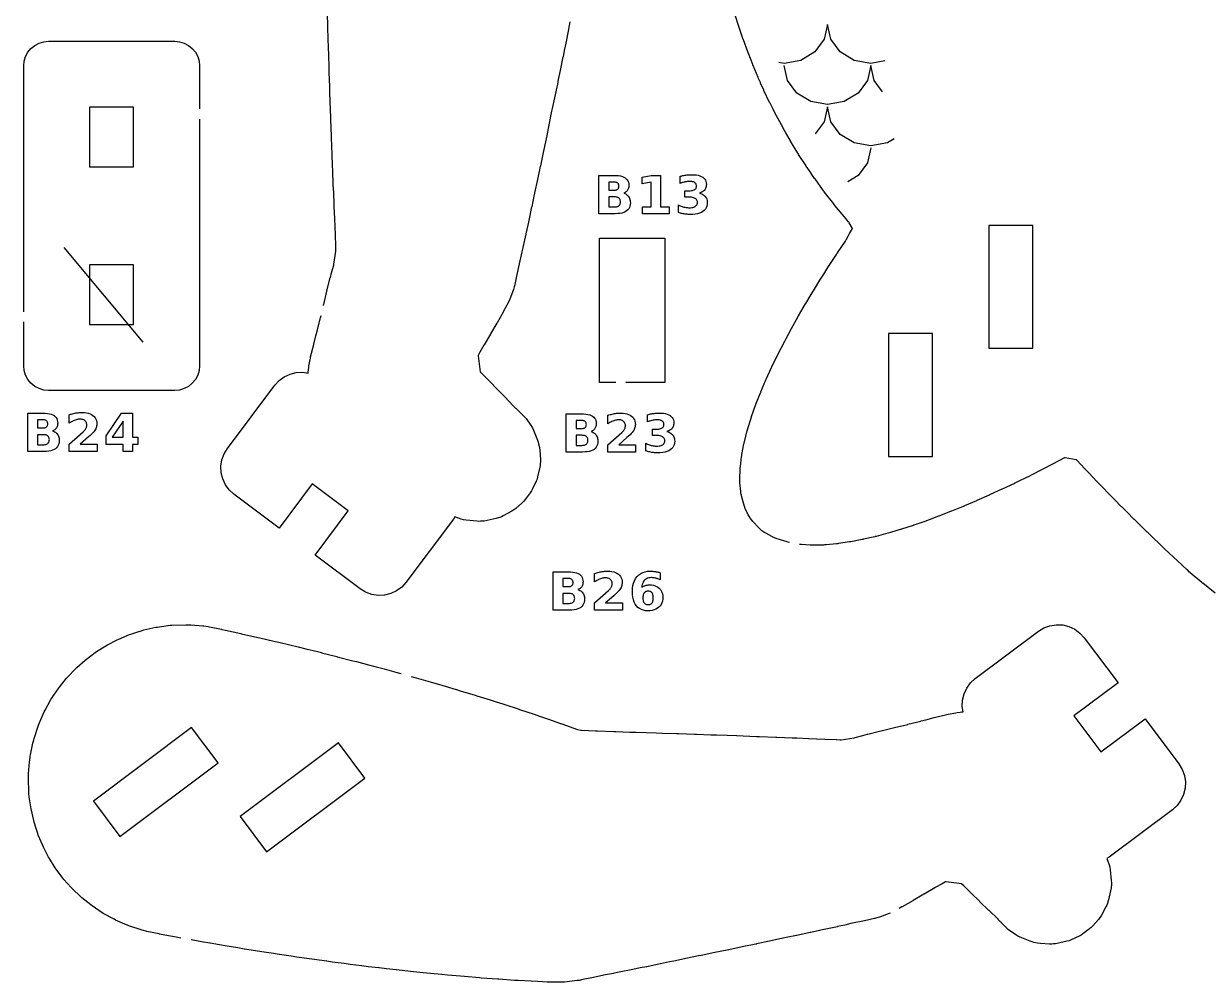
# Model space of a CAD drawing. Header units: millimetres. Extents: x 1 to 297, y 5 to 290.
# Drawn here: x 8.4 to 83.5, y 8.4 to 69.2 of the extents above; entities that cross this region are included whole.
import ezdxf

# ---------------------------------------------------------------- set-up
doc = ezdxf.new("R2010")
doc.units = ezdxf.units.MM
for name, color, linetype in [('CUT', 1, 'CONTINUOUS'), ('ENGRAVE', 5, 'CONTINUOUS'), ('SCORE', 7, 'CONTINUOUS')]:
    doc.layers.add(name, color=color, linetype=linetype)

msp = doc.modelspace()

# ---------------------------------------------------------------- linework, layer by layer
at = {"layer": 'CUT', "color": 1}
for points in [[(27.4261, 51.323), (27.4372, 51.3706), (27.4406, 51.3847), (27.6474, 52.228), (27.6495, 52.2363), (27.8586, 53.0659), (27.8627, 53.0817), (27.9422, 53.3819), (27.9437, 53.3872), (28.074, 53.8706), (28.0879, 53.9366), (28.2158, 54.7663), (28.2183, 54.7892), (28.2188, 54.8122), (28.2142, 55.0549), (28.2138, 55.0678), (28.1842, 55.8024), (28.1597, 56.3149), (28.1592, 56.3269), (28.1394, 56.8365), (28.1057, 57.5771), (28.1052, 57.5878), (28.0946, 57.8707), (28.0523, 58.8401), (28.0519, 58.8496), (28.0498, 58.9078), (28.0115, 59.9332), (28.004, 60.1085), (28.0036, 60.1197), (27.9746, 60.9603), (27.9574, 61.3804), (27.957, 61.3905), (27.937, 61.989), (27.9108, 62.6524), (27.9105, 62.6615), (27.8988, 63.018), (27.8644, 63.9244), (27.8641, 63.9326), (27.8604, 64.0482), (27.8243, 65.0727), (27.824, 65.0825), (27.8206, 65.2026), (27.7933, 66.0987), (27.7805, 66.4812), (27.7804, 66.4869), (27.7618, 67.1208), (27.7397, 67.759), (27.7395, 67.767), (27.7286, 68.146), (27.6986, 69.0381), (27.6984, 69.0453), (27.6948, 69.1715), (27.6613, 70.1958)], [(43.0529, 69.3057), (42.9593, 68.829), (42.9584, 68.8241), (42.7847, 67.9571), (42.6909, 67.4888), (42.611, 67.0911), (42.6096, 67.0842), (42.432, 66.2232), (42.4312, 66.2194), (42.312, 65.6499), (42.2509, 65.3588), (42.0714, 64.4931), (42.0709, 64.4903), (41.9269, 63.8031), (41.891, 63.6307), (41.7145, 62.7614), (41.5569, 61.9762), (41.5409, 61.8967), (41.5384, 61.8845), (41.3577, 61.0268), (41.1774, 60.1702), (41.1741, 60.1552), (41.1666, 60.1215), (40.9861, 59.3071), (40.7993, 58.451), (40.7973, 58.4418), (40.7572, 58.2434), (40.6244, 57.582), (40.6228, 57.5739), (40.4448, 56.7153), (40.4435, 56.7089), (40.3789, 56.4046), (40.2612, 55.8529), (40.2597, 55.8459), (40.0731, 54.9937), (40.0715, 54.9864), (39.967, 54.5216), (39.9665, 54.5195), (39.8805, 54.1398), (39.6921, 53.2759), (39.5543, 52.6429), (39.5506, 52.6266), (39.5208, 52.4971), (39.4707, 52.3306), (39.2399, 51.7114), (39.16, 51.5366), (38.8187, 50.9128), (38.8123, 50.9012), (38.427, 50.2133), (38.414, 50.1905), (38.0164, 49.5122), (38.0093, 49.5003), (37.6068, 48.8295), (37.5932, 48.8056), (37.3479, 48.3519), (37.2332, 48.1392), (37.2283, 48.1289), (37.2293, 48.1175), (37.3635, 47.1112), (37.3647, 47.1047), (37.3692, 47.0998), (37.4823, 46.9875), (37.4863, 46.9835), (37.9134, 46.5556), (37.9232, 46.5457), (38.4798, 45.9762), (38.4895, 45.9661), (39.0429, 45.388), (39.0478, 45.3829), (39.605, 44.8141), (39.6165, 44.8026), (40.1058, 44.329), (40.19, 44.2398), (40.2659, 44.1432), (40.5898, 43.69), (40.6772, 43.5506), (40.7471, 43.4016), (40.9984, 42.7684), (41.0369, 42.6576), (41.0657, 42.5439), (41.1128, 42.3172), (41.1382, 42.1268), (41.1733, 41.5528), (41.1744, 41.4108), (41.1693, 41.2981), (41.1588, 41.1801), (41.1381, 41.0636), (41.001, 40.4501), (40.9621, 40.3113), (40.9087, 40.1774), (40.68, 39.6819), (40.6133, 39.5554), (40.5337, 39.4367), (40.2164, 39.0137), (40.1247, 38.904), (40.022, 38.8045), (39.6105, 38.4461), (39.4969, 38.3574), (39.3745, 38.2812), (38.824, 37.9777), (38.7179, 37.9251), (38.6077, 37.882), (38.5009, 37.8455), (38.3643, 37.8068), (37.8034, 37.6797), (37.6135, 37.6508), (37.3827, 37.6325), (37.2654, 37.6283), (37.1483, 37.6342), (36.4701, 37.6981), (36.3075, 37.7234), (36.1491, 37.7682), (35.7471, 37.909), (35.6602, 37.7657), (32.656, 33.7596), (32.3837, 33.4623), (32.0557, 33.2217), (31.687, 33.0497), (31.2918, 32.9529), (30.8854, 32.9351), (30.4832, 32.9969), (30.1009, 33.136), (29.7562, 33.3451), (26.8931, 35.4921), (28.9929, 38.2923), (26.7128, 40.0021), (24.613, 37.202), (21.7499, 39.349), (21.4527, 39.6213), (21.212, 39.9494), (21.04, 40.3181), (20.9433, 40.7132), (20.9255, 41.1197), (20.9873, 41.5218), (21.1264, 41.9041), (21.3355, 42.2488), (24.3396, 46.2549), (24.6119, 46.5522), (24.94, 46.7928), (25.3087, 46.9648), (25.7038, 47.0616), (26.1103, 47.0794), (26.4592, 47.0257), (26.4593, 47.1109), (26.4689, 47.2237), (26.4931, 47.4134), (26.5051, 47.4898), (26.5957, 47.9751), (26.6124, 48.0521), (26.8114, 48.8532), (26.8145, 48.8654), (26.9504, 49.3915), (26.9523, 49.3986), (27.03, 49.6926), (27.0318, 49.6996), (27.241, 50.5313), (27.2434, 50.5414), (27.2782, 50.69)], [(56.963, 36.2901), (56.8891, 36.3058), (56.8171, 36.3231), (56.7458, 36.3424), (56.6749, 36.3638), (56.1125, 36.5499), (56.0567, 36.5697), (56.0276, 36.5808), (55.919, 36.6278), (55.8909, 36.6414), (55.8383, 36.6684), (55.4595, 36.8737), (55.3838, 36.9179), (55.3323, 36.9504), (55.2146, 37.0336), (55.1064, 37.1288), (55.0828, 37.1519), (55.0371, 37.1989), (54.6432, 37.6243), (54.5969, 37.677), (54.5732, 37.7054), (54.4892, 37.8177), (54.4687, 37.8484), (54.4312, 37.9077), (54.3899, 37.9771), (54.3541, 38.0412), (54.32, 38.1063), (54.2877, 38.1723), (54.1648, 38.4423), (54.1421, 38.4951), (54.1307, 38.5232), (54.0923, 38.6314), (54.0834, 38.6604), (54.0677, 38.7156), (53.9275, 39.2522), (53.9147, 39.3057), (53.9086, 39.334), (53.8896, 39.4424), (53.8858, 39.4711), (53.8797, 39.5258), (53.8292, 40.0796), (53.8243, 40.1584), (53.8218, 40.2371), (53.8216, 40.316), (53.8377, 40.9115), (53.8409, 40.9741), (53.8455, 41.0365), (53.8516, 41.0989), (53.93, 41.7448), (53.9361, 41.7892), (53.943, 41.8334), (53.9506, 41.8775), (54.0784, 42.5506), (54.0875, 42.5944), (54.0973, 42.6379), (54.1078, 42.6813), (54.2894, 43.3794), (54.2968, 43.4066), (54.3045, 43.4338), (54.3124, 43.4607), (54.3295, 43.5166), (54.5295, 44.1787), (54.5388, 44.2084), (54.5485, 44.2379), (54.5585, 44.2673), (54.8126, 44.986), (54.8224, 45.0129), (54.8325, 45.0396), (54.8429, 45.0663), (55.1335, 45.7884), (55.1412, 45.8079), (55.1467, 45.8215), (55.1522, 45.835), (55.1577, 45.8485), (55.4766, 46.6074), (55.4829, 46.6224), (55.4894, 46.6373), (55.496, 46.6521), (55.8288, 47.3934), (55.8406, 47.4191), (55.8528, 47.4447), (55.8652, 47.4701), (55.9348, 47.609), (56.2388, 48.221), (56.243, 48.2296), (56.2473, 48.2381), (56.2517, 48.2466), (56.6497, 49.0199), (56.6548, 49.0298), (56.66, 49.0397), (56.6651, 49.0494), (56.7373, 49.1841), (57.072, 49.8175), (57.0784, 49.8296), (57.085, 49.8417), (57.0916, 49.8537), (57.5145, 50.6159), (57.5228, 50.6307), (57.5325, 50.6477), (57.5385, 50.6582), (57.9878, 51.4279), (57.9918, 51.4348), (57.9958, 51.4416), (57.9998, 51.4484), (58.3368, 52.0104), (58.4658, 52.2264), (58.4708, 52.2347), (58.4758, 52.243), (58.4809, 52.2513), (58.9578, 53.0242), (58.9643, 53.0347), (58.9709, 53.0451), (58.9774, 53.0554), (59.1401, 53.3086), (59.4702, 53.8275), (59.4758, 53.8363), (59.4815, 53.8451), (59.4872, 53.8538), (59.9405, 54.5426), (59.9988, 54.632), (60.0028, 54.6382), (60.0069, 54.6444), (60.011, 54.6505), (60.5076, 55.3945), (60.5261, 55.4241), (60.5437, 55.4541), (60.5606, 55.4847), (60.7005, 55.7571), (60.724, 55.8008), (60.7483, 55.8441), (60.7734, 55.8869), (60.9635, 56.1978), (60.9654, 56.2012), (60.9636, 56.2045), (60.7578, 56.5619), (60.7493, 56.576), (60.7236, 56.6124), (60.7133, 56.6251), (60.4442, 56.9404), (60.4378, 56.948), (60.4314, 56.9556), (60.425, 56.9632), (59.9536, 57.5326), (59.9458, 57.5421), (59.938, 57.5517), (59.9303, 57.5613), (59.7839, 57.7449), (59.7793, 57.7507), (59.7747, 57.7565), (59.7701, 57.7623), (59.1746, 58.5263), (59.1593, 58.5464), (59.1441, 58.5666), (59.1291, 58.587), (58.5881, 59.338), (58.5791, 59.3506), (58.5702, 59.3633), (58.5614, 59.376), (58.3437, 59.6933), (58.3399, 59.699), (58.3361, 59.7046), (58.3322, 59.7104), (58.0316, 60.1585), (58.0245, 60.1692), (57.547, 60.8963), (57.5403, 60.9065), (57.5337, 60.9167), (57.5272, 60.9269), (57.5142, 60.9475), (57.5088, 60.9562), (57.5034, 60.9648), (57.4981, 60.9736), (57.0362, 61.7309), (57.0237, 61.7518), (57.0113, 61.7729), (56.9992, 61.7941), (56.7346, 62.2658), (56.7319, 62.2706), (56.569, 62.5639), (56.5629, 62.5751), (56.1435, 63.3473), (56.1372, 63.359), (56.131, 63.3708), (56.1248, 63.3826), (55.9334, 63.7525), (55.9309, 63.7574), (55.7365, 64.1368), (55.7263, 64.157), (55.7164, 64.1772), (55.7066, 64.1975), (55.3489, 64.9579), (55.3456, 64.965), (55.3423, 64.972), (55.3391, 64.979), (55.1374, 65.4209), (55.1335, 65.4295), (55.1297, 65.4381), (55.1259, 65.4467), (54.9889, 65.7584), (54.9854, 65.7663), (54.982, 65.7743), (54.9786, 65.7822), (54.6558, 66.5434), (54.6479, 66.5624), (54.6401, 66.5814), (54.6326, 66.6005), (54.3384, 67.3581), (54.3327, 67.3729), (54.3272, 67.3877), (54.3217, 67.4026), (54.0464, 68.1645), (54.0439, 68.1715), (54.0415, 68.1784), (54.039, 68.1853), (53.7735, 68.9462), (53.7666, 68.9664), (53.7599, 68.9866), (53.7534, 69.007), (53.5284, 69.7246)], [(8.425, 50.9221), (8.425, 66.5037), (8.4549, 66.8073), (8.5446, 67.1029), (8.6901, 67.3752), (8.8861, 67.6139), (9.1248, 67.8099), (9.3971, 67.9554), (9.6927, 68.0451), (9.9963, 68.075), (18.0037, 68.075), (18.3073, 68.0451), (18.6029, 67.9554), (18.8752, 67.8099), (19.1139, 67.6139), (19.3099, 67.3752), (19.4554, 67.1029), (19.5451, 66.8073), (19.575, 66.5037), (19.575, 63.7868)], [(19.575, 63.1368), (19.575, 47.4963), (19.5451, 47.1927), (19.4554, 46.8971), (19.3099, 46.6248), (19.1139, 46.3861), (18.8752, 46.1901), (18.6029, 46.0446), (18.3073, 45.9549), (18.0037, 45.925), (9.9963, 45.925), (9.6927, 45.9549), (9.3971, 46.0446), (9.1248, 46.1901), (8.8861, 46.3861), (8.6901, 46.6248), (8.5446, 46.8971), (8.4549, 47.1927), (8.425, 47.4963), (8.425, 50.2721)], [(45.95, 46.425), (44.925, 46.425), (44.925, 55.575), (49.075, 55.575), (49.075, 46.425), (46.6, 46.425)], [(83.9517, 33.0776), (83.1648, 33.6998), (83.157, 33.706), (83.1492, 33.7122), (83.1415, 33.7185), (83.1305, 33.7274), (83.1183, 33.7375), (83.1061, 33.7477), (83.094, 33.7579), (82.3744, 34.3734), (82.3585, 34.3873), (82.3428, 34.4011), (82.3268, 34.4155), (82.1849, 34.5449), (82.1756, 34.5535), (81.5485, 35.1365), (81.3238, 35.3453), (81.3153, 35.3532), (80.7472, 35.8903), (80.4764, 36.1457), (80.4669, 36.1547), (79.9465, 36.6552), (79.6506, 36.9389), (79.6456, 36.9437), (79.6405, 36.9486), (79.6356, 36.9534), (79.1463, 37.4323), (78.8322, 37.739), (78.827, 37.7441), (78.8218, 37.7492), (78.8166, 37.7543), (78.3458, 38.2241), (78.0292, 38.5391), (78.0238, 38.5445), (78.0185, 38.5499), (78.0131, 38.5552), (77.5446, 39.0321), (77.2415, 39.3392), (77.236, 39.3448), (77.2305, 39.3505), (77.2249, 39.3562), (76.7439, 39.8553), (76.469, 40.1392), (76.4632, 40.1452), (76.4575, 40.1512), (76.4518, 40.1572), (75.9432, 40.6955), (75.7118, 40.9393), (75.7058, 40.9456), (75.6999, 40.9519), (75.694, 40.9582), (75.1762, 41.5179), (75.165, 41.5295), (75.1617, 41.5324), (75.1576, 41.5335), (75.1416, 41.5367), (74.4332, 41.6616), (74.4168, 41.6641), (74.4125, 41.6645), (74.4084, 41.6628), (74.3936, 41.6554), (73.6349, 41.2541), (73.628, 41.2505), (73.0177, 40.9323), (72.8507, 40.8447), (72.8397, 40.839), (72.8286, 40.8334), (72.8175, 40.8277), (72.0428, 40.4399), (72.0364, 40.4367), (72.03, 40.4335), (72.0235, 40.4304), (71.4111, 40.1319), (71.2436, 40.0501), (71.2362, 40.0465), (71.2288, 40.0429), (71.2214, 40.0393), (70.4444, 39.6713), (70.4359, 39.6673), (70.4273, 39.6634), (70.4188, 39.6594), (69.6969, 39.3299), (69.6402, 39.3037), (69.6341, 39.3009), (69.628, 39.2981), (69.6218, 39.2954), (68.8407, 38.9448), (68.8338, 38.9417), (68.8268, 38.9387), (68.8199, 38.9356), (68.056, 38.6032), (68.0379, 38.5955), (68.0197, 38.5879), (68.0015, 38.5804), (67.8746, 38.5296), (67.2278, 38.2693), (67.2167, 38.2649), (66.4405, 37.9605), (66.4314, 37.957), (66.4223, 37.9535), (66.4132, 37.95), (65.8218, 37.7281), (65.6516, 37.6634), (65.6343, 37.657), (65.6169, 37.6507), (65.5994, 37.6444), (64.8448, 37.3816), (64.8308, 37.3768), (64.8168, 37.3721), (64.8028, 37.3675), (64.0563, 37.1258), (64.0332, 37.1185), (64.0101, 37.1115), (63.987, 37.1047), (63.3612, 36.9267), (63.2313, 36.8894), (63.224, 36.8873), (63.2166, 36.8852), (63.2093, 36.8832), (62.459, 36.6765), (62.4319, 36.6694), (62.4047, 36.6625), (62.3774, 36.6559), (61.6551, 36.4892), (61.6286, 36.4833), (61.602, 36.4778), (61.5753, 36.4725), (60.8453, 36.335), (60.8235, 36.331), (60.8017, 36.3273), (60.7798, 36.3237), (60.0681, 36.214), (60.0288, 36.2085), (59.9894, 36.2036), (59.95, 36.1993), (59.2869, 36.137), (59.2315, 36.133), (59.1761, 36.1301), (59.1205, 36.1283), (58.807, 36.125), (58.4484, 36.1212), (58.4154, 36.1212), (58.3828, 36.1217), (58.3493, 36.1226), (58.2839, 36.1251), (58.2743, 36.1255), (57.728, 36.1508), (57.6738, 36.1544), (57.6452, 36.1569), (57.6002, 36.1626)], [(18.3941, 11.2091), (18.0913, 11.2638), (18.0846, 11.2651), (17.3804, 11.3961), (17.0306, 11.4612), (17.007, 11.4659), (16.2334, 11.6243), (16.1707, 11.6387), (16.02, 11.6772), (15.934, 11.7023), (15.0915, 11.9789), (14.9979, 12.0135), (14.8825, 12.0612), (14.8448, 12.0774), (14.2473, 12.3461), (14.1497, 12.3949), (13.4712, 12.7692), (13.379, 12.825), (13.2094, 12.9373), (13.1932, 12.9482), (12.7616, 13.2431), (12.6751, 13.3075), (12.1138, 13.7615), (12.0308, 13.8345), (11.5199, 14.3228), (11.4435, 14.4021), (10.9798, 14.9249), (10.9103, 15.01), (10.4926, 15.567), (10.4304, 15.6575), (10.0584, 16.2491), (10.0037, 16.3447), (9.6781, 16.9719), (9.6312, 17.072), (9.3527, 17.738), (9.3151, 17.8392), (9.1529, 18.3361), (9.1469, 18.3547), (9.0867, 18.5489), (9.0589, 18.6531), (8.8896, 19.4093), (8.8702, 19.5167), (8.7797, 20.1655), (8.7746, 20.2062), (8.7612, 20.3303), (8.7541, 20.4299), (8.7247, 21.3161), (8.7247, 21.4057), (8.7299, 21.5611), (8.7336, 21.6254), (8.7961, 22.3859), (8.805, 22.4658), (8.844, 22.7385), (8.8578, 22.8176), (9.0109, 23.5652), (9.0253, 23.628), (9.0638, 23.7786), (9.0889, 23.8647), (9.3655, 24.7071), (9.4001, 24.8008), (9.4478, 24.9161), (9.464, 24.9538), (9.7327, 25.5513), (9.7814, 25.6489), (10.1558, 26.3274), (10.2116, 26.4196), (10.3239, 26.5892), (10.3348, 26.6054), (10.6297, 27.037), (10.6941, 27.1235), (11.1481, 27.6848), (11.2211, 27.7678), (11.7094, 28.2787), (11.7887, 28.3551), (12.3115, 28.8188), (12.3966, 28.8883), (12.9536, 29.306), (13.0441, 29.3683), (13.6357, 29.7402), (13.7313, 29.7949), (14.3585, 30.1205), (14.4586, 30.1674), (15.1246, 30.446), (15.2258, 30.4836), (15.7226, 30.6457), (15.7413, 30.6517), (15.9355, 30.7119), (16.0397, 30.7397), (16.7959, 30.909), (16.9033, 30.9285), (17.5521, 31.019), (17.5928, 31.024), (17.7169, 31.0374), (17.8165, 31.0445), (18.7027, 31.074), (18.7923, 31.0739), (18.9477, 31.0687), (19.012, 31.065), (19.7725, 31.0025), (19.8524, 30.9936), (20.1251, 30.9546), (20.2042, 30.9408), (20.9706, 30.7839), (20.9938, 30.7789), (21.2102, 30.7306), (21.2125, 30.73), (22.1827, 30.5115), (22.1886, 30.5102), (22.2405, 30.4982), (23.264, 30.2692), (23.3846, 30.2421), (23.3912, 30.2406), (24.2837, 30.0354), (24.2867, 30.0347), (24.5943, 29.9632), (24.6005, 29.9618), (25.2985, 29.7961), (25.302, 29.7953), (25.8128, 29.6726), (25.8186, 29.6712), (26.3065, 29.5518), (26.3104, 29.5508), (27.0405, 29.3697), (27.0458, 29.3684), (27.3076, 29.3023), (27.3121, 29.3012), (28.278, 29.0539), (28.2828, 29.0526), (28.3046, 29.047), (29.2966, 28.7898), (29.5188, 28.7328), (29.5235, 28.7316), (30.2833, 28.5338), (30.2887, 28.5324), (30.764, 28.4066), (30.7682, 28.4055), (31.2673, 28.2716), (31.2733, 28.27), (32.02, 28.066), (32.0237, 28.065), (32.2445, 28.004), (32.2507, 28.0022), (32.3592, 27.9717)], [(32.9849, 27.7956), (33.2184, 27.7299), (33.2839, 27.7116), (33.2936, 27.7088), (34.1824, 27.4532), (34.5594, 27.345), (34.5683, 27.3424), (35.1428, 27.1733), (35.8435, 26.9671), (35.8515, 26.9647), (36.0982, 26.8904), (36.1003, 26.8898), (37.0468, 26.603), (37.0516, 26.6015), (37.1382, 26.5749), (37.1462, 26.5725), (37.9897, 26.3077), (37.9911, 26.3072), (38.4475, 26.1634), (38.4546, 26.1611), (38.926, 26.0097), (38.9281, 26.009), (39.7673, 25.7379), (39.7735, 25.7359), (39.8557, 25.7089), (39.8626, 25.7066), (40.7757, 25.401), (40.7877, 25.397), (41.1098, 25.2858), (41.6931, 25.0841), (41.6969, 25.0828), (42.4599, 24.8164), (42.465, 24.8146), (42.6056, 24.7648), (43.472, 24.46), (43.5448, 24.4394), (43.748, 24.3951), (43.7693, 24.3913), (43.7908, 24.3893), (44.6717, 24.3425), (44.6877, 24.3419), (44.7964, 24.3389), (44.8042, 24.3387), (45.8285, 24.3052), (45.9547, 24.3016), (45.9619, 24.3014), (46.854, 24.2714), (47.233, 24.2605), (47.241, 24.2603), (47.8792, 24.2382), (48.5131, 24.2196), (48.5188, 24.2195), (48.9013, 24.2067), (49.7974, 24.1794), (49.9175, 24.176), (49.9273, 24.1757), (50.9518, 24.1396), (51.0674, 24.1359), (51.0756, 24.1356), (51.982, 24.1012), (52.3385, 24.0895), (52.3476, 24.0892), (53.011, 24.063), (53.6095, 24.043), (53.6196, 24.0426), (54.0397, 24.0254), (54.8803, 23.9964), (54.8915, 23.996), (55.0668, 23.9885), (56.0922, 23.9502), (56.1504, 23.9481), (56.1599, 23.9477), (57.1293, 23.9054), (57.4122, 23.8948), (57.4229, 23.8943), (58.1635, 23.8606), (58.6731, 23.8408), (58.6851, 23.8403), (59.1976, 23.8158), (59.9322, 23.7862), (59.9451, 23.7858), (60.1878, 23.7812), (60.2108, 23.7817), (60.2337, 23.7842), (61.0634, 23.9121), (61.1294, 23.926), (61.6128, 24.0563), (61.6181, 24.0578), (61.9183, 24.1373), (61.9341, 24.1414), (62.7637, 24.3505), (62.772, 24.3526), (63.6153, 24.5594), (63.6294, 24.5628), (64.4586, 24.7566), (64.4687, 24.759), (65.3004, 24.9682), (65.3074, 24.97), (65.6014, 25.0477), (65.6085, 25.0496), (66.1346, 25.1855), (66.1468, 25.1886), (66.9479, 25.3876), (67.0249, 25.4043), (67.5102, 25.4949), (67.5866, 25.5069), (67.7763, 25.5311), (67.8891, 25.5407), (67.9743, 25.5408), (67.9206, 25.8897), (67.9384, 26.2962), (68.0352, 26.6913), (68.2072, 27.06), (68.4478, 27.3881), (68.7451, 27.6604), (72.7512, 30.6645), (73.0959, 30.8736), (73.4782, 31.0127), (73.8803, 31.0745), (74.2868, 31.0567), (74.6819, 30.96), (75.0506, 30.788), (75.3787, 30.5473), (75.651, 30.2501), (77.798, 27.387), (74.9979, 25.2872), (76.7077, 23.0071), (79.5079, 25.1069), (81.6549, 22.2438), (81.864, 21.8991), (82.0031, 21.5168), (82.0649, 21.1146), (82.0471, 20.7082), (81.9503, 20.313), (81.7783, 19.9443), (81.5377, 19.6163), (81.2404, 19.344), (77.2343, 16.3398), (77.091, 16.2529), (77.2318, 15.8509), (77.2766, 15.6925), (77.3019, 15.5299), (77.3658, 14.8517), (77.3717, 14.7346), (77.3675, 14.6173), (77.3492, 14.3865), (77.3203, 14.1966), (77.1932, 13.6357), (77.1545, 13.4991), (77.118, 13.3923), (77.0749, 13.2821), (77.0223, 13.176), (76.7188, 12.6255), (76.6426, 12.5031), (76.5539, 12.3895), (76.1955, 11.978), (76.096, 11.8753), (75.9863, 11.7836), (75.5633, 11.4663), (75.4446, 11.3867), (75.3181, 11.32), (74.8226, 11.0913), (74.6887, 11.0379), (74.5499, 10.999), (73.9364, 10.8619), (73.8199, 10.8412), (73.7019, 10.8307), (73.5892, 10.8256), (73.4472, 10.8267), (72.8732, 10.8618), (72.6828, 10.8872), (72.4561, 10.9343), (72.3424, 10.9631), (72.2316, 11.0016), (71.5984, 11.2529), (71.4494, 11.3228), (71.31, 11.4102), (70.8568, 11.7341), (70.7602, 11.81), (70.671, 11.8942), (70.1974, 12.3835), (70.1859, 12.395), (69.6171, 12.9522), (69.612, 12.9571), (69.0339, 13.5105), (69.0238, 13.5202), (68.4543, 14.0768), (68.4444, 14.0866), (68.0165, 14.5137), (68.0125, 14.5177), (67.9002, 14.6308), (67.8953, 14.6353), (67.8888, 14.6365), (66.8825, 14.7707), (66.8711, 14.7717), (66.8608, 14.7668), (66.6481, 14.6521), (66.1944, 14.4068), (66.1705, 14.3932), (65.4997, 13.9907), (65.4878, 13.9836), (64.8095, 13.586), (64.7867, 13.573), (64.0988, 13.1877), (64.0872, 13.1813), (63.9125, 13.0857)], [(63.3378, 12.7826), (63.2886, 12.7601), (62.6694, 12.5293), (62.5029, 12.4792), (62.3734, 12.4494), (62.3571, 12.4457), (61.7241, 12.3079), (60.8602, 12.1195), (60.4806, 12.0335), (60.4785, 12.033), (60.0136, 11.9285), (60.0063, 11.9269), (59.1541, 11.7403), (59.1471, 11.7388), (58.5955, 11.6212), (58.2911, 11.5565), (58.2847, 11.5552), (57.4261, 11.3772), (57.418, 11.3756), (56.7566, 11.2428), (56.5582, 11.2027), (56.549, 11.2007), (55.6929, 11.0139), (54.8785, 10.8334), (54.8448, 10.8259), (54.8298, 10.8226), (53.9732, 10.6423), (53.1155, 10.4616), (53.1033, 10.4591), (53.0238, 10.4431), (52.2386, 10.2855), (51.3693, 10.109), (51.1969, 10.0731), (50.5097, 9.9291), (50.5069, 9.9286), (49.6412, 9.7491), (49.3502, 9.688), (48.7806, 9.5688), (48.7768, 9.568), (47.9158, 9.3904), (47.9089, 9.389), (47.5112, 9.3091), (47.0429, 9.2153), (46.1759, 9.0416), (46.171, 9.0407), (45.6943, 8.9471), (45.2995, 8.869), (44.4303, 8.6929), (43.8647, 8.5743), (43.628, 8.5249), (43.5054, 8.5052), (42.6985, 8.4136), (42.5788, 8.4055), (42.3179, 8.3994), (42.2499, 8.3996), (41.6358, 8.4165), (41.6111, 8.4174), (41.0112, 8.4451), (41.0067, 8.4453), (40.5892, 8.466), (40.5816, 8.4664), (39.7628, 8.5116), (39.5491, 8.5231), (39.5347, 8.524), (38.5323, 8.5891), (38.497, 8.5914), (38.4831, 8.5924), (37.4311, 8.6711), (37.4293, 8.6713), (37.3233, 8.6793), (37.3142, 8.6801), (36.3635, 8.7591), (36.1228, 8.7792), (36.113, 8.78), (35.2914, 8.8548), (34.9333, 8.8873), (34.9228, 8.8883), (34.2129, 8.9584), (33.7544, 9.0034), (33.7433, 9.0045), (33.1285, 9.07), (32.5814, 9.1275), (32.5787, 9.1278), (32.0461, 9.1848), (32.039, 9.1856), (31.4179, 9.2556), (31.4157, 9.2558), (30.9529, 9.3087), (30.9456, 9.3095), (30.2648, 9.3911), (30.2622, 9.3914), (29.8527, 9.4413), (29.8461, 9.4421), (29.1215, 9.534), (29.1185, 9.5344), (28.746, 9.5825), (28.7402, 9.5832), (27.9873, 9.6837), (27.984, 9.6842), (27.6333, 9.7319), (27.6282, 9.7326), (26.8617, 9.8399), (26.8581, 9.8404), (26.5142, 9.8895), (26.5103, 9.89), (25.7441, 10.0018), (25.7397, 10.0024), (25.3857, 10.0552), (24.6328, 10.1644), (24.6191, 10.1664), (24.2599, 10.2223), (23.5244, 10.3334), (23.5104, 10.3355), (23.128, 10.3974), (22.4236, 10.5081), (22.4094, 10.5104), (21.99, 10.5809), (21.3303, 10.6884), (21.3158, 10.6909), (20.8456, 10.7728), (20.2445, 10.8744), (20.2298, 10.877), (19.6947, 10.9735), (19.1662, 11.066), (19.1513, 11.0687), (19.0332, 11.0907)]]:
    msp.add_lwpolyline(points, dxfattribs=at)
for points in [[(15.395, 60.105), (15.395, 63.895), (12.605, 63.895), (12.605, 60.105), (15.395, 60.105)], [(72.395, 56.395), (69.605, 56.395), (69.605, 48.605), (72.395, 48.605), (72.395, 56.395)], [(15.395, 50.105), (15.395, 53.895), (12.605, 53.895), (12.605, 50.105), (15.395, 50.105)], [(66.0325, 49.5323), (63.2425, 49.5323), (63.2425, 41.7423), (66.0325, 41.7423), (66.0325, 49.5323)], [(14.5134, 17.6533), (20.7457, 22.3269), (19.0718, 24.559), (12.8395, 19.8854), (14.5134, 17.6533)], [(23.8209, 16.6803), (30.0532, 21.3539), (28.3794, 23.586), (22.147, 18.9124), (23.8209, 16.6803)]]:
    msp.add_lwpolyline(points, close=True, dxfattribs=at)
at = {"layer": 'ENGRAVE', "color": 5}
for points in [[(46.6864, 58.315), (46.7309, 58.2707), (46.7703, 58.2208), (46.8041, 58.1662), (46.8318, 58.1076), (46.8533, 58.045), (46.8687, 57.9785), (46.8779, 57.9079), (46.881, 57.8334), (46.8744, 57.7212), (46.8546, 57.619), (46.8216, 57.5266), (46.7754, 57.4443), (46.716, 57.3718), (46.6433, 57.3093), (46.5573, 57.2566), (46.4574, 57.2135), (46.3439, 57.1799), (46.2166, 57.156), (46.0755, 57.1416), (45.9207, 57.1368), (44.8807, 57.1368), (44.8807, 59.5668), (45.8214, 59.5668), (45.9824, 59.5626), (46.1278, 59.5498), (46.2578, 59.5286), (46.3723, 59.4988), (46.4712, 59.4606), (46.5546, 59.4138), (46.624, 59.3577), (46.6808, 59.2914), (46.7249, 59.2149), (46.7565, 59.1281), (46.7754, 59.0311), (46.7817, 58.9239), (46.7794, 58.8663), (46.7725, 58.8115), (46.7609, 58.7597), (46.7448, 58.7109), (46.724, 58.665), (46.6987, 58.622), (46.6689, 58.5823), (46.635, 58.5461), (46.597, 58.5136), (46.5547, 58.4846), (46.5083, 58.4591), (46.4578, 58.4373), (46.5225, 58.415), (46.5822, 58.3872), (46.6368, 58.3539), (46.6864, 58.315)], [(48.1927, 59.1404), (47.6247, 59.0232), (47.6247, 59.4496), (48.1894, 59.5668), (48.7851, 59.5668), (48.7851, 57.5698), (49.3385, 57.5698), (49.3385, 57.1368), (47.6393, 57.1368), (47.6393, 57.5698), (48.1927, 57.5698), (48.1927, 59.1404)], [(51.3327, 58.4233), (51.4048, 58.3943), (51.4704, 58.3602), (51.5293, 58.3208), (51.5818, 58.2763), (51.6276, 58.2265), (51.6667, 58.1718), (51.6986, 58.1123), (51.7234, 58.0481), (51.7412, 57.9791), (51.7518, 57.9054), (51.7554, 57.8269), (51.7477, 57.7113), (51.7246, 57.6053), (51.6862, 57.5089), (51.6324, 57.4222), (51.5632, 57.3451), (51.4787, 57.2776), (51.3794, 57.2202), (51.266, 57.1732), (51.1385, 57.1366), (50.9969, 57.1105), (50.8412, 57.0948), (50.6714, 57.0896), (50.609, 57.0905), (50.5465, 57.093), (50.484, 57.0971), (50.4215, 57.103), (50.3589, 57.1105), (50.2962, 57.1197), (50.2337, 57.1306), (50.1714, 57.1431), (50.1093, 57.1574), (50.0474, 57.1733), (49.9858, 57.1908), (49.9243, 57.2101), (49.9243, 57.6935), (49.9829, 57.6654), (50.0413, 57.6397), (50.0995, 57.6164), (50.1576, 57.5954), (50.2156, 57.5769), (50.2735, 57.5608), (50.3311, 57.5471), (50.3884, 57.5359), (50.4454, 57.5272), (50.502, 57.521), (50.5584, 57.5173), (50.6144, 57.516), (50.6942, 57.5184), (50.7675, 57.5256), (50.8344, 57.5376), (50.8947, 57.5544), (50.9487, 57.576), (50.9961, 57.6023), (51.0366, 57.6331), (51.0698, 57.6681), (51.0956, 57.7073), (51.114, 57.7506), (51.1251, 57.7981), (51.1288, 57.8497), (51.125, 57.9028), (51.1137, 57.9514), (51.0948, 57.9956), (51.0684, 58.0353), (51.0344, 58.0705), (50.9929, 58.1012), (50.944, 58.1273), (50.8879, 58.1486), (50.8246, 58.1653), (50.7541, 58.1771), (50.6765, 58.1842), (50.5917, 58.1866), (50.341, 58.1866), (50.341, 58.5903), (50.6047, 58.5903), (50.68, 58.5923), (50.7486, 58.5985), (50.8106, 58.6088), (50.8658, 58.6232), (50.9144, 58.6417), (50.9562, 58.6643), (50.9915, 58.6912), (51.0204, 58.7223), (51.0429, 58.7577), (51.059, 58.7974), (51.0686, 58.8414), (51.0718, 58.8897), (51.0687, 58.9346), (51.0593, 58.976), (51.0437, 59.0139), (51.0219, 59.0482), (50.9938, 59.079), (50.9595, 59.1062), (50.9195, 59.1296), (50.8743, 59.1487), (50.824, 59.1636), (50.7685, 59.1742), (50.7079, 59.1806), (50.6421, 59.1827), (50.5916, 59.1818), (50.5408, 59.1789), (50.4899, 59.1742), (50.4388, 59.1675), (50.3876, 59.159), (50.3361, 59.1485), (50.2846, 59.1362), (50.2332, 59.1221), (50.1819, 59.1062), (50.1307, 59.0885), (50.0795, 59.069), (50.0285, 59.0476), (50.0285, 59.5066), (50.0903, 59.5232), (50.1518, 59.5384), (50.2132, 59.5522), (50.2745, 59.5645), (50.3355, 59.5753), (50.3963, 59.5847), (50.4569, 59.5927), (50.5171, 59.5992), (50.577, 59.6043), (50.6365, 59.6079), (50.6956, 59.6101), (50.7544, 59.6108), (50.9057, 59.6065), (51.0437, 59.5935), (51.1684, 59.5719), (51.2799, 59.5417), (51.3782, 59.5028), (51.4632, 59.4553), (51.5351, 59.3992), (51.5939, 59.3343), (51.6396, 59.2606), (51.6723, 59.1783), (51.6919, 59.0872), (51.6984, 58.9874), (51.6953, 58.9185), (51.6859, 58.8538), (51.6703, 58.7935), (51.6485, 58.7375), (51.6204, 58.6857), (51.5861, 58.6383), (51.5457, 58.5952), (51.4993, 58.5566), (51.447, 58.5225), (51.3886, 58.4929), (51.3243, 58.4677), (51.2541, 58.447), (51.3327, 58.4233)], [(45.9842, 58.6424), (46.0196, 58.655), (46.0511, 58.6713), (46.0786, 58.6912), (46.1019, 58.7146), (46.1211, 58.7415), (46.1359, 58.7717), (46.1466, 58.8055), (46.1529, 58.8426), (46.1551, 58.8832), (46.1529, 58.9234), (46.1466, 58.9602), (46.1359, 58.9937), (46.1211, 59.0239), (46.1019, 59.0509), (46.0786, 59.0745), (46.0511, 59.0946), (46.0196, 59.1111), (45.9842, 59.1239), (45.9447, 59.1331), (45.9013, 59.1386), (45.854, 59.1404), (45.5073, 59.1404), (45.5073, 58.6261), (45.854, 58.6261), (45.9013, 58.6279), (45.9447, 58.6333), (45.9842, 58.6424)], [(46.0853, 57.5987), (46.1248, 57.6186), (46.1591, 57.643), (46.1882, 57.6718), (46.212, 57.7052), (46.2305, 57.7431), (46.2438, 57.7855), (46.2517, 57.8324), (46.2543, 57.8839), (46.2517, 57.9343), (46.2439, 57.9804), (46.2307, 58.022), (46.2124, 58.0593), (46.1888, 58.0922), (46.1599, 58.1207), (46.1258, 58.1448), (46.0863, 58.1646), (46.0415, 58.1799), (45.9914, 58.1909), (45.9359, 58.1975), (45.8751, 58.1996), (45.5073, 58.1996), (45.5073, 57.5633), (45.8751, 57.5633), (45.9355, 57.5655), (45.9906, 57.5721), (46.0405, 57.5832), (46.0853, 57.5987)], [(10.4337, 43.279), (10.4833, 43.2401), (10.5278, 43.1958), (10.5672, 43.1459), (10.601, 43.0913), (10.6287, 43.0327), (10.6502, 42.9701), (10.6656, 42.9036), (10.6748, 42.8331), (10.6779, 42.7585), (10.6713, 42.6463), (10.6515, 42.5441), (10.6184, 42.4517), (10.5722, 42.3694), (10.5128, 42.2969), (10.4402, 42.2345), (10.3541, 42.1817), (10.2543, 42.1386), (10.1407, 42.1051), (10.0134, 42.0811), (9.8724, 42.0667), (9.7176, 42.0619), (8.6775, 42.0619), (8.6775, 44.4919), (9.6183, 44.4919), (9.7793, 44.4877), (9.9247, 44.4749), (10.0547, 44.4537), (10.1691, 44.4239), (10.2681, 44.3857), (10.3515, 44.339), (10.4209, 44.2828), (10.4777, 44.2165), (10.5218, 44.14), (10.5533, 44.0532), (10.5723, 43.9562), (10.5786, 43.849), (10.5763, 43.7914), (10.5693, 43.7366), (10.5578, 43.6849), (10.5417, 43.636), (10.5209, 43.5901), (10.4956, 43.5471), (10.4658, 43.5074), (10.4319, 43.4713), (10.3938, 43.4387), (10.3516, 43.4097), (10.3052, 43.3842), (10.2547, 43.3624), (10.3194, 43.3401), (10.3791, 43.3123), (10.4337, 43.279)], [(13.0752, 42.0619), (11.3092, 42.0619), (11.3092, 42.5225), (12.1963, 43.3054), (12.2342, 43.3411), (12.2686, 43.3765), (12.2996, 43.4116), (12.3272, 43.4465), (12.3514, 43.4811), (12.3721, 43.5154), (12.3895, 43.5498), (12.4037, 43.5846), (12.4148, 43.62), (12.4227, 43.6557), (12.4274, 43.6919), (12.429, 43.7286), (12.4258, 43.7837), (12.4163, 43.8351), (12.4003, 43.8828), (12.378, 43.9268), (12.3493, 43.9671), (12.3143, 44.0037), (12.2739, 44.0355), (12.2294, 44.0615), (12.1806, 44.0818), (12.1277, 44.0963), (12.0705, 44.1049), (12.0091, 44.1078), (11.9595, 44.1061), (11.9084, 44.1009), (11.8557, 44.0922), (11.8015, 44.08), (11.7458, 44.0643), (11.6885, 44.0452), (11.6297, 44.0226), (11.5697, 43.9966), (11.5082, 43.9672), (11.4454, 43.9345), (11.3813, 43.8983), (11.3157, 43.8588), (11.3157, 44.3927), (11.3861, 44.4151), (11.4563, 44.4356), (11.5261, 44.4543), (11.5957, 44.4711), (11.665, 44.4861), (11.734, 44.4993), (11.8027, 44.5105), (11.8709, 44.5196), (11.9387, 44.5267), (12.006, 44.5318), (12.0729, 44.5349), (12.1393, 44.5359), (12.2793, 44.5306), (12.4085, 44.5146), (12.5269, 44.4879), (12.6345, 44.4505), (12.7312, 44.4025), (12.8172, 44.3438), (12.8911, 44.2756), (12.9515, 44.199), (12.9985, 44.1139), (13.0321, 44.0205), (13.0522, 43.9186), (13.0589, 43.8084), (13.0561, 43.7429), (13.0475, 43.679), (13.0333, 43.6165), (13.0133, 43.5555), (12.9877, 43.4961), (12.9564, 43.4381), (12.9159, 43.3776), (12.8629, 43.3107), (12.7973, 43.2373), (12.7191, 43.1574), (12.6284, 43.0711), (12.5251, 42.9783), (12.0059, 42.5225), (13.0752, 42.5225), (13.0752, 42.0619)], [(15.6646, 42.9587), (15.6646, 42.5046), (15.3179, 42.5046), (15.3179, 42.0619), (14.7254, 42.0619), (14.7254, 42.5046), (13.648, 42.5046), (13.648, 43.0417), (14.6213, 44.4919), (15.3179, 44.4919), (15.3179, 42.9587), (15.6646, 42.9587)], [(44.621, 43.2004), (44.6655, 43.156), (44.7049, 43.1061), (44.7387, 43.0515), (44.7664, 42.9929), (44.7879, 42.9304), (44.8033, 42.8638), (44.8125, 42.7933), (44.8156, 42.7188), (44.809, 42.6066), (44.7892, 42.5043), (44.7562, 42.412), (44.71, 42.3296), (44.6506, 42.2572), (44.578, 42.1947), (44.4919, 42.142), (44.3921, 42.0988), (44.2785, 42.0653), (44.1512, 42.0413), (44.0101, 42.0269), (43.8553, 42.0221), (42.8153, 42.0221), (42.8153, 44.4522), (43.756, 44.4522), (43.917, 44.4479), (44.0625, 44.4352), (44.1924, 44.4139), (44.3069, 44.3842), (44.4058, 44.3459), (44.4893, 44.2992), (44.5586, 44.2431), (44.6154, 44.1767), (44.6596, 44.1002), (44.6911, 44.0134), (44.71, 43.9165), (44.7163, 43.8093), (44.714, 43.7516), (44.7071, 43.6969), (44.6956, 43.6451), (44.6794, 43.5962), (44.6587, 43.5503), (44.6333, 43.5073), (44.6036, 43.4676), (44.5697, 43.4315), (44.5316, 43.3989), (44.4894, 43.3699), (44.443, 43.3445), (44.3924, 43.3226), (44.4572, 43.3003), (44.5169, 43.2725), (44.5715, 43.2392), (44.621, 43.2004)], [(47.2129, 42.0221), (45.447, 42.0221), (45.447, 42.4828), (46.334, 43.2656), (46.3719, 43.3013), (46.4064, 43.3367), (46.4374, 43.3718), (46.465, 43.4067), (46.4891, 43.4413), (46.5098, 43.4756), (46.5272, 43.51), (46.5415, 43.5449), (46.5525, 43.5802), (46.5604, 43.6159), (46.5652, 43.6522), (46.5668, 43.6888), (46.5636, 43.7439), (46.554, 43.7953), (46.5381, 43.843), (46.5158, 43.887), (46.4871, 43.9273), (46.452, 43.9639), (46.4117, 43.9957), (46.3671, 44.0218), (46.3184, 44.042), (46.2654, 44.0565), (46.2082, 44.0652), (46.1469, 44.068), (46.0973, 44.0663), (46.0461, 44.0611), (45.9935, 44.0524), (45.9392, 44.0402), (45.8835, 44.0245), (45.8262, 44.0054), (45.7675, 43.9828), (45.7074, 43.9568), (45.646, 43.9275), (45.5832, 43.8947), (45.519, 43.8586), (45.4535, 43.819), (45.4535, 44.3529), (45.5239, 44.3753), (45.594, 44.3958), (45.6639, 44.4145), (45.7334, 44.4314), (45.8028, 44.4464), (45.8718, 44.4595), (45.9405, 44.4707), (46.0087, 44.4798), (46.0765, 44.487), (46.1438, 44.492), (46.2106, 44.4951), (46.2771, 44.4961), (46.4171, 44.4908), (46.5463, 44.4748), (46.6646, 44.4481), (46.7722, 44.4107), (46.869, 44.3627), (46.955, 44.3041), (47.0288, 44.2358), (47.0892, 44.1592), (47.1362, 44.0742), (47.1698, 43.9807), (47.1899, 43.8788), (47.1967, 43.7686), (47.1938, 43.7031), (47.1853, 43.6392), (47.171, 43.5767), (47.1511, 43.5157), (47.1255, 43.4563), (47.0941, 43.3983), (47.0537, 43.3378), (47.0006, 43.2709), (46.935, 43.1975), (46.8569, 43.1176), (46.7661, 43.0313), (46.6628, 42.9385), (46.1436, 42.4828), (47.2129, 42.4828), (47.2129, 42.0221)], [(49.2674, 43.3086), (49.3395, 43.2797), (49.405, 43.2455), (49.464, 43.2061), (49.5164, 43.1616), (49.5623, 43.1118), (49.6013, 43.0571), (49.6332, 42.9976), (49.6581, 42.9334), (49.6758, 42.8644), (49.6865, 42.7907), (49.69, 42.7123), (49.6823, 42.5966), (49.6593, 42.4906), (49.6208, 42.3943), (49.567, 42.3075), (49.4979, 42.2304), (49.4133, 42.1629), (49.314, 42.1055), (49.2007, 42.0585), (49.0732, 42.0219), (48.9316, 41.9958), (48.7758, 41.9802), (48.606, 41.9749), (48.5436, 41.9758), (48.4812, 41.9783), (48.4187, 41.9825), (48.3561, 41.9883), (48.2935, 41.9959), (48.2309, 42.0051), (48.1683, 42.0159), (48.106, 42.0285), (48.0439, 42.0427), (47.982, 42.0586), (47.9204, 42.0762), (47.859, 42.0954), (47.859, 42.5788), (47.9175, 42.5507), (47.9759, 42.525), (48.0341, 42.5017), (48.0923, 42.4808), (48.1502, 42.4623), (48.2081, 42.4461), (48.2657, 42.4325), (48.323, 42.4213), (48.38, 42.4126), (48.4367, 42.4064), (48.493, 42.4026), (48.5491, 42.4014), (48.6288, 42.4038), (48.7022, 42.411), (48.769, 42.4229), (48.8294, 42.4397), (48.8833, 42.4613), (48.9307, 42.4876), (48.9713, 42.5185), (49.0044, 42.5535), (49.0302, 42.5926), (49.0487, 42.6359), (49.0597, 42.6834), (49.0634, 42.735), (49.0596, 42.7881), (49.0483, 42.8368), (49.0294, 42.8809), (49.003, 42.9206), (48.969, 42.9558), (48.9275, 42.9865), (48.8786, 43.0126), (48.8225, 43.034), (48.7592, 43.0506), (48.6888, 43.0625), (48.6111, 43.0696), (48.5263, 43.072), (48.2756, 43.072), (48.2756, 43.4756), (48.5393, 43.4756), (48.6146, 43.4777), (48.6833, 43.4838), (48.7452, 43.4941), (48.8004, 43.5085), (48.849, 43.527), (48.8909, 43.5497), (48.9262, 43.5765), (48.9551, 43.6076), (48.9775, 43.643), (48.9936, 43.6828), (49.0032, 43.7268), (49.0064, 43.7751), (49.0033, 43.82), (48.9939, 43.8613), (48.9784, 43.8992), (48.9565, 43.9335), (48.9284, 43.9643), (48.8941, 43.9916), (48.8541, 44.0149), (48.8089, 44.034), (48.7586, 44.0489), (48.7031, 44.0595), (48.6425, 44.0659), (48.5767, 44.068), (48.5262, 44.0671), (48.4755, 44.0643), (48.4246, 44.0595), (48.3735, 44.0529), (48.3222, 44.0443), (48.2707, 44.0339), (48.2193, 44.0216), (48.1678, 44.0075), (48.1165, 43.9916), (48.0653, 43.9738), (48.0142, 43.9543), (47.9631, 43.933), (47.9631, 44.3919), (48.0249, 44.4086), (48.0865, 44.4238), (48.1479, 44.4375), (48.2091, 44.4498), (48.2701, 44.4607), (48.331, 44.4701), (48.3916, 44.478), (48.4518, 44.4845), (48.5116, 44.4896), (48.5711, 44.4932), (48.6303, 44.4954), (48.689, 44.4961), (48.8403, 44.4918), (48.9783, 44.4788), (49.1031, 44.4572), (49.2146, 44.427), (49.3128, 44.3882), (49.3979, 44.3407), (49.4697, 44.2845), (49.5285, 44.2196), (49.5743, 44.146), (49.6069, 44.0636), (49.6265, 43.9725), (49.6331, 43.8727), (49.6299, 43.8038), (49.6206, 43.7392), (49.605, 43.6788), (49.5831, 43.6228), (49.5551, 43.5711), (49.5207, 43.5236), (49.4803, 43.4806), (49.4339, 43.442), (49.3816, 43.4079), (49.3233, 43.3782), (49.259, 43.3531), (49.1887, 43.3324), (49.2674, 43.3086)], [(9.7416, 43.5584), (9.781, 43.5675), (9.8165, 43.5801), (9.848, 43.5964), (9.8754, 43.6163), (9.8988, 43.6397), (9.9179, 43.6666), (9.9328, 43.6969), (9.9434, 43.7306), (9.9498, 43.7678), (9.9519, 43.8084), (9.9498, 43.8485), (9.9434, 43.8853), (9.9328, 43.9188), (9.9179, 43.949), (9.8988, 43.976), (9.8754, 43.9996), (9.848, 44.0197), (9.8165, 44.0362), (9.781, 44.049), (9.7416, 44.0582), (9.6982, 44.0637), (9.6508, 44.0655), (9.3042, 44.0655), (9.3042, 43.5512), (9.6508, 43.5512), (9.6982, 43.553), (9.7416, 43.5584)], [(14.7254, 43.976), (14.0386, 42.9587), (14.7254, 42.9587), (14.7254, 43.976)], [(43.9188, 43.5277), (43.9542, 43.5403), (43.9857, 43.5566), (44.0132, 43.5765), (44.0366, 43.5999), (44.0557, 43.6268), (44.0706, 43.6571), (44.0812, 43.6908), (44.0876, 43.728), (44.0897, 43.7686), (44.0876, 43.8087), (44.0812, 43.8455), (44.0706, 43.879), (44.0557, 43.9093), (44.0366, 43.9362), (44.0132, 43.9598), (43.9857, 43.98), (43.9542, 43.9964), (43.9188, 44.0093), (43.8794, 44.0184), (43.836, 44.0239), (43.7886, 44.0257), (43.4419, 44.0257), (43.4419, 43.5114), (43.7886, 43.5114), (43.836, 43.5132), (43.8794, 43.5186), (43.9188, 43.5277)], [(9.8374, 42.5083), (9.8821, 42.5238), (9.9217, 42.5437), (9.956, 42.5681), (9.9851, 42.597), (10.0089, 42.6303), (10.0274, 42.6682), (10.0406, 42.7106), (10.0486, 42.7576), (10.0512, 42.809), (10.0486, 42.8594), (10.0407, 42.9055), (10.0276, 42.9471), (10.0093, 42.9844), (9.9857, 43.0173), (9.9568, 43.0458), (9.9227, 43.0699), (9.8832, 43.0897), (9.8384, 43.105), (9.7883, 43.116), (9.7328, 43.1226), (9.672, 43.1248), (9.3042, 43.1248), (9.3042, 42.4884), (9.672, 42.4884), (9.7323, 42.4906), (9.7875, 42.4972), (9.8374, 42.5083)], [(44.0199, 42.484), (44.0594, 42.504), (44.0938, 42.5283), (44.1229, 42.5572), (44.1467, 42.5905), (44.1652, 42.6284), (44.1784, 42.6708), (44.1863, 42.7178), (44.189, 42.7692), (44.1864, 42.8197), (44.1785, 42.8657), (44.1654, 42.9074), (44.147, 42.9446), (44.1234, 42.9775), (44.0946, 43.006), (44.0604, 43.0302), (44.021, 43.0499), (43.9762, 43.0652), (43.926, 43.0762), (43.8706, 43.0828), (43.8097, 43.085), (43.4419, 43.085), (43.4419, 42.4486), (43.8097, 42.4486), (43.8701, 42.4508), (43.9252, 42.4574), (43.9752, 42.4685), (44.0199, 42.484)], [(43.7834, 33.1775), (43.8278, 33.1331), (43.8673, 33.0833), (43.9011, 33.0287), (43.9288, 32.9701), (43.9503, 32.9075), (43.9656, 32.8409), (43.9749, 32.7704), (43.9779, 32.6959), (43.9713, 32.5837), (43.9515, 32.4814), (43.9185, 32.3891), (43.8723, 32.3067), (43.8129, 32.2343), (43.7403, 32.1718), (43.6542, 32.1191), (43.5544, 32.076), (43.4408, 32.0424), (43.3135, 32.0185), (43.1725, 32.0041), (43.0177, 31.9993), (41.9776, 31.9993), (41.9776, 34.4293), (42.9184, 34.4293), (43.0793, 34.4251), (43.2248, 34.4123), (43.3548, 34.3911), (43.4692, 34.3613), (43.5682, 34.3231), (43.6516, 34.2763), (43.721, 34.2202), (43.7777, 34.1539), (43.8219, 34.0773), (43.8534, 33.9906), (43.8724, 33.8936), (43.8787, 33.7864), (43.8764, 33.7287), (43.8694, 33.674), (43.8579, 33.6222), (43.8418, 33.5734), (43.821, 33.5275), (43.7957, 33.4845), (43.7659, 33.4448), (43.732, 33.4086), (43.6939, 33.376), (43.6517, 33.347), (43.6053, 33.3216), (43.5548, 33.2997), (43.6195, 33.2775), (43.6792, 33.2496), (43.7338, 33.2163), (43.7834, 33.1775)], [(43.0811, 33.5048), (43.1166, 33.5175), (43.148, 33.5338), (43.1755, 33.5537), (43.1989, 33.5771), (43.218, 33.6039), (43.2329, 33.6342), (43.2435, 33.6679), (43.2499, 33.7051), (43.252, 33.7457), (43.2499, 33.7858), (43.2435, 33.8227), (43.2329, 33.8562), (43.218, 33.8864), (43.1989, 33.9133), (43.1755, 33.937), (43.148, 33.9571), (43.1166, 33.9736), (43.0811, 33.9864), (43.0417, 33.9955), (42.9983, 34.001), (42.9509, 34.0029), (42.6042, 34.0029), (42.6042, 33.4885), (42.9509, 33.4885), (42.9983, 33.4904), (43.0417, 33.4958), (43.0811, 33.5048)], [(46.3753, 31.9993), (44.6093, 31.9993), (44.6093, 32.4599), (45.4964, 33.2428), (45.5343, 33.2784), (45.5687, 33.3138), (45.5997, 33.349), (45.6273, 33.3838), (45.6514, 33.4184), (45.6721, 33.4527), (45.6896, 33.4871), (45.7038, 33.522), (45.7149, 33.5573), (45.7228, 33.5931), (45.7275, 33.6293), (45.7291, 33.666), (45.7259, 33.7211), (45.7164, 33.7725), (45.7004, 33.8202), (45.6781, 33.8642), (45.6494, 33.9044), (45.6144, 33.941), (45.574, 33.9728), (45.5295, 33.9989), (45.4807, 34.0191), (45.4277, 34.0336), (45.3706, 34.0423), (45.3092, 34.0452), (45.2596, 34.0434), (45.2085, 34.0382), (45.1558, 34.0295), (45.1016, 34.0173), (45.0458, 34.0017), (44.9886, 33.9825), (44.9298, 33.9599), (44.8697, 33.934), (44.8083, 33.9046), (44.7455, 33.8718), (44.6813, 33.8357), (44.6158, 33.7962), (44.6158, 34.33), (44.6862, 34.3524), (44.7563, 34.373), (44.8262, 34.3917), (44.8958, 34.4085), (44.9651, 34.4235), (45.0341, 34.4366), (45.1028, 34.4478), (45.171, 34.457), (45.2388, 34.4641), (45.3061, 34.4692), (45.373, 34.4722), (45.4394, 34.4732), (45.5794, 34.4679), (45.7086, 34.4519), (45.827, 34.4252), (45.9346, 34.3879), (46.0313, 34.3399), (46.1173, 34.2812), (46.1911, 34.213), (46.2516, 34.1363), (46.2986, 34.0513), (46.3321, 33.9578), (46.3523, 33.856), (46.359, 33.7457), (46.3561, 33.6803), (46.3476, 33.6163), (46.3334, 33.5539), (46.3134, 33.4929), (46.2878, 33.4334), (46.2565, 33.3754), (46.216, 33.315), (46.163, 33.248), (46.0974, 33.1746), (46.0192, 33.0948), (45.9285, 33.0084), (45.8251, 32.9156), (45.3059, 32.4599), (46.3753, 32.4599), (46.3753, 31.9993)], [(48.7281, 33.94), (48.678, 33.9612), (48.629, 33.9803), (48.5809, 33.9973), (48.5338, 34.0121), (48.4878, 34.0248), (48.4424, 34.0355), (48.3974, 34.0443), (48.3527, 34.0511), (48.3084, 34.0559), (48.2644, 34.0589), (48.2208, 34.0598), (48.131, 34.0555), (48.048, 34.0426), (47.9718, 34.021), (47.9026, 33.9908), (47.8402, 33.9519), (47.7846, 33.9044), (47.7362, 33.8484), (47.6949, 33.784), (47.6609, 33.7113), (47.6342, 33.6302), (47.6147, 33.5408), (47.6024, 33.443), (47.6387, 33.4684), (47.676, 33.4917), (47.7143, 33.5128), (47.7535, 33.5316), (47.7938, 33.5482), (47.8351, 33.5626), (47.8775, 33.5748), (47.9212, 33.5848), (47.9661, 33.5925), (48.0123, 33.598), (48.0598, 33.6014), (48.1085, 33.6025), (48.2288, 33.5964), (48.341, 33.5782), (48.4453, 33.548), (48.5415, 33.5055), (48.6297, 33.451), (48.7099, 33.3844), (48.7798, 33.3079), (48.837, 33.224), (48.8814, 33.1325), (48.9132, 33.0335), (48.9323, 32.9271), (48.9386, 32.8131), (48.9315, 32.6872), (48.9102, 32.5699), (48.8747, 32.4613), (48.825, 32.3613), (48.7612, 32.27), (48.6831, 32.1873), (48.5931, 32.1154), (48.4934, 32.0566), (48.384, 32.0109), (48.265, 31.9782), (48.1363, 31.9586), (47.9979, 31.9521), (47.8459, 31.961), (47.7059, 31.9876), (47.5777, 32.032), (47.4615, 32.0942), (47.3571, 32.1742), (47.2646, 32.2719), (47.1853, 32.386), (47.1204, 32.5149), (47.0699, 32.6587), (47.0339, 32.8173), (47.0122, 32.9909), (47.005, 33.1793), (47.0135, 33.3729), (47.0388, 33.5521), (47.0809, 33.717), (47.1399, 33.8676), (47.2158, 34.0038), (47.3086, 34.1258), (47.416, 34.2309), (47.536, 34.317), (47.6685, 34.3839), (47.8135, 34.4317), (47.971, 34.4604), (48.1411, 34.47), (48.1967, 34.4693), (48.2518, 34.4671), (48.3063, 34.4635), (48.3603, 34.4584), (48.4137, 34.4519), (48.4666, 34.4439), (48.5191, 34.4345), (48.5715, 34.4237), (48.6237, 34.4114), (48.6757, 34.3977), (48.7275, 34.3825), (48.7791, 34.3658), (48.7791, 33.9166), (48.7281, 33.94)], [(43.1822, 32.4612), (43.2218, 32.4811), (43.2561, 32.5055), (43.2852, 32.5343), (43.309, 32.5677), (43.3275, 32.6056), (43.3407, 32.648), (43.3487, 32.6949), (43.3513, 32.7464), (43.3487, 32.7968), (43.3408, 32.8428), (43.3277, 32.8845), (43.3094, 32.9218), (43.2858, 32.9547), (43.2569, 32.9832), (43.2228, 33.0073), (43.1833, 33.027), (43.1385, 33.0424), (43.0884, 33.0533), (43.0329, 33.0599), (42.9721, 33.0621), (42.6042, 33.0621), (42.6042, 32.4257), (42.9721, 32.4257), (43.0324, 32.4279), (43.0876, 32.4346), (43.1375, 32.4457), (43.1822, 32.4612)], [(47.9039, 33.187), (47.8605, 33.1722), (47.8217, 33.1515), (47.7875, 33.1248), (47.7578, 33.0922), (47.7327, 33.0537), (47.7121, 33.0093), (47.6961, 32.959), (47.6847, 32.9027), (47.6779, 32.8405), (47.6756, 32.7724), (47.6779, 32.7043), (47.6847, 32.6421), (47.6961, 32.5858), (47.7121, 32.5355), (47.7327, 32.4911), (47.7578, 32.4526), (47.7875, 32.42), (47.8217, 32.3933), (47.8605, 32.3726), (47.9039, 32.3578), (47.9519, 32.3489), (48.0044, 32.346), (48.0574, 32.3489), (48.1057, 32.3578), (48.1494, 32.3726), (48.1885, 32.3933), (48.2229, 32.42), (48.2526, 32.4526), (48.2777, 32.4911), (48.2982, 32.5355), (48.3142, 32.5858), (48.3256, 32.6421), (48.3325, 32.7043), (48.3348, 32.7724), (48.3325, 32.8405), (48.3256, 32.9027), (48.3142, 32.959), (48.2982, 33.0093), (48.2777, 33.0537), (48.2526, 33.0922), (48.2229, 33.1248), (48.1885, 33.1515), (48.1494, 33.1722), (48.1057, 33.187), (48.0574, 33.1959), (48.0044, 33.1988), (47.9519, 33.1959), (47.9039, 33.187)]]:
    msp.add_lwpolyline(points, close=True, dxfattribs=at)
at = {"layer": 'SCORE', "color": 7}
for points in [[(59.3726, 69.1426), (59.1632, 68.1954), (58.5671, 67.3925), (57.6749, 66.856), (56.6226, 66.6676), (56.2885, 66.7274)], [(63.0053, 66.8256), (62.1226, 66.6676), (61.0702, 66.856), (60.178, 67.3925), (59.5819, 68.1954), (59.3726, 69.1426)], [(62.1226, 66.5301), (61.9132, 65.5829), (61.3171, 64.78), (60.4249, 64.2435), (59.3726, 64.0551), (58.3202, 64.2435), (57.428, 64.78), (56.8319, 65.5829), (56.6226, 66.5301)], [(62.8668, 64.8624), (62.3319, 65.5829), (62.1226, 66.5301)], [(59.3726, 63.9176), (59.1632, 62.9704), (58.5932, 62.2027)], [(63.5991, 61.886), (63.1749, 61.631), (62.1226, 61.4426), (61.0702, 61.631), (60.178, 62.1675), (59.5819, 62.9704), (59.3726, 63.9176)], [(62.1226, 61.3051), (61.9132, 60.3579), (61.3171, 59.555), (60.6721, 59.1671)], [(16, 49), (11, 55)]]:
    msp.add_lwpolyline(points, dxfattribs=at)

doc.saveas('drawing.dxf')
